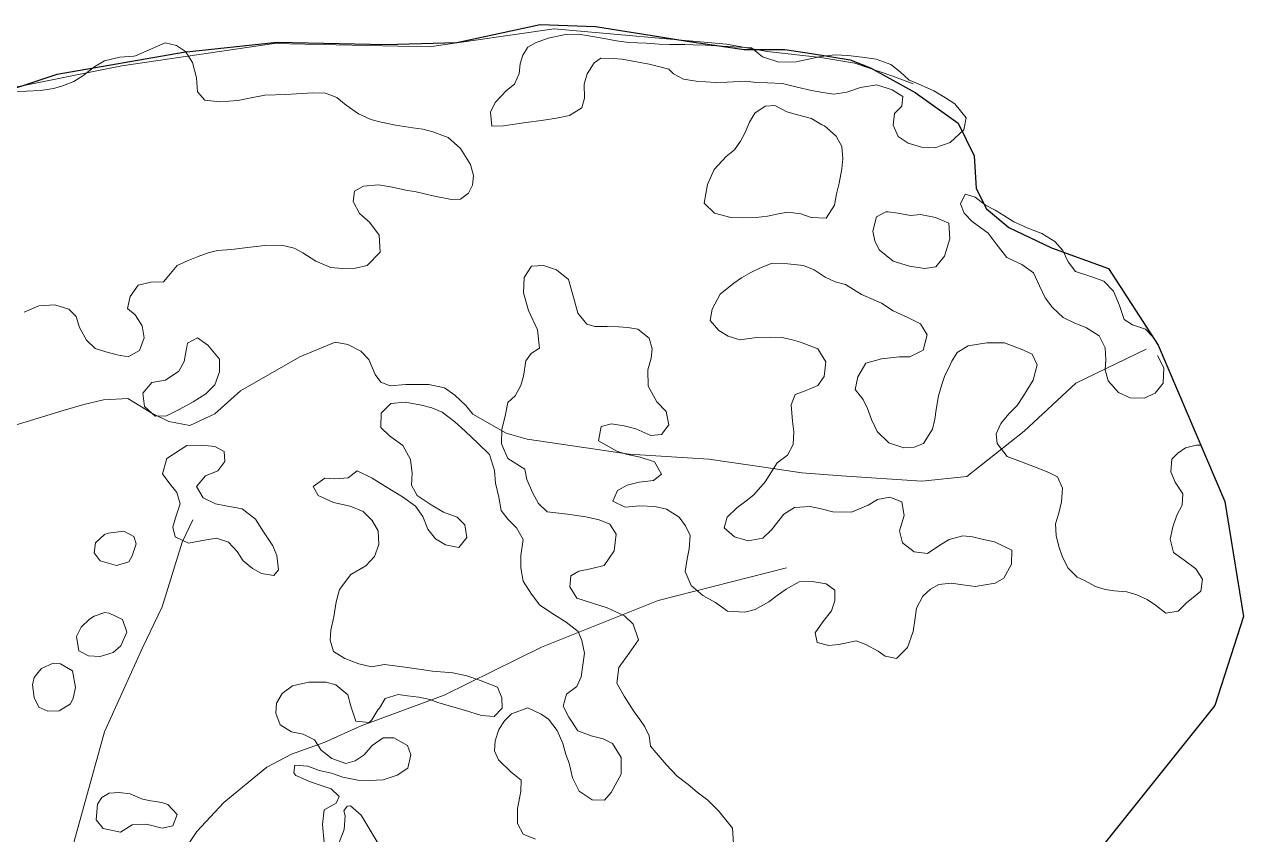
# Model space of a CAD drawing. Header units: metres. Extents: x 4652992 to 4879070, y 2074171 to 2309877.
# Drawn here: x 4654432.2 to 4654558.8, y 2309013.5 to 2309097.5 of the extents above; entities that cross this region are included whole.
import ezdxf

# ---------------------------------------------------------------- set-up
doc = ezdxf.new("R2010")
doc.units = ezdxf.units.M
doc.header["$MEASUREMENT"] = 0
doc.linetypes.add('DGN Style 3', pattern=[92.779933, 66.271381, -26.508552])
for name, color, linetype, lineweight in [('Level 1', 2, 'Continuous', 0), ('Level 20', 30, 'DGN Style 3', 0), ('Level 37', 3, 'Continuous', 0), ('Level 40', 1, 'Continuous', 0)]:
    doc.layers.add(name, color=color, linetype=linetype, lineweight=lineweight)
doc.layers.add('Limite', color=38, linetype='Continuous', lineweight=0, plot=False)

msp = doc.modelspace()

# ---------------------------------------------------------------- linework, layer by layer
at = {"layer": 'Level 1'}
for points in [[(4654449.652727, 2309046.117338, 1305), (4654448.545011, 2309043.818421, 1304), (4654446.492896, 2309037.105266, 1303), (4654444.452964, 2309032.862191, 1302), (4654440.484711, 2309024.146135, 1300.9), (4654438.378158, 2309016.524628, 1299.85), (4654436.161518, 2309008.529114, 1299), (4654432.817881, 2309003.506781, 1298.525557)], [(4654511.318447, 2309041.167189, 1325.750557), (4654497.995423, 2309037.744222, 1321.225557), (4654485.884664, 2309032.915771, 1315.800557), (4654475.765107, 2309027.933853, 1310.650557), (4654467.15332, 2309024.757301, 1306.275557), (4654463.305429, 2309023.016399, 1304.775557), (4654459.913436, 2309021.832714, 1303.800557), (4654457.356802, 2309020.470181, 1303.250557), (4654452.900599, 2309016.785911, 1302.325557), (4654450.079907, 2309013.788286, 1301.450557), (4654448.154006, 2309010.871931, 1300.050557), (4654441.891218, 2309005.991956, 1299.500557), (4654436.547376, 2309002.762751, 1298.798296)]]:
    msp.add_polyline3d(points, dxfattribs=at)
at = {"layer": 'Level 20', "linetype": 'Continuous'}
msp.add_polyline3d([(4654548.667316, 2309063.840982, 1350.948296), (4654541.361356, 2309060.318577, 1344.598296), (4654536.003452, 2309055.322013, 1339.398296), (4654530.032142, 2309050.613017, 1335.048296), (4654525.350889, 2309050.132092, 1332.473296), (4654517.029758, 2309050.695929, 1330.598296), (4654512.900321, 2309050.997675, 1330.973296), (4654508.941804, 2309051.580765, 1330.673296), (4654503.237782, 2309052.431819, 1328.623296), (4654494.955705, 2309052.934295, 1322.298296), (4654484.37913, 2309054.514886, 1319.073296), (4654482.204866, 2309055.11765, 1318.398296), (4654478.746561, 2309057.092392, 1316.523296), (4654478.014958, 2309057.989539, 1315.910796), (4654476.887326, 2309059.081199, 1315.535796), (4654475.793317, 2309059.836562, 1315.285796), (4654474.166567, 2309060.184946, 1315.060796), (4654471.770933, 2309060.176924, 1314.810796), (4654470.168381, 2309060.026482, 1314.085796), (4654469.186711, 2309060.428689, 1313.673296), (4654468.594704, 2309061.213666, 1313.460796), (4654467.932987, 2309062.781465, 1313.198296), (4654467.110783, 2309063.643166, 1312.785796), (4654465.750914, 2309064.318341, 1312.410796), (4654464.459312, 2309064.567526, 1312.010796), (4654460.785233, 2309063.050689, 1310.523296), (4654454.62189, 2309059.514526, 1308.123296), (4654451.967809, 2309057.139723, 1307.873296), (4654449.352711, 2309055.922758, 1307.523296), (4654447.162064, 2309056.336402, 1306.748296), (4654445.399477, 2309057.187132, 1306.160796), (4654442.920203, 2309058.721693, 1305.385796), (4654440.400955, 2309058.59199, 1305.185796), (4654438.361417, 2309058.108646, 1305.010796), (4654436.205796, 2309057.482876, 1304.960796), (4654430.222632, 2309055.641397, 1304.435796)], dxfattribs=at)
at = {"layer": 'Level 37'}
msp.add_polyline3d([(4654524.471489, 2309091.369046, 1347.735932), (4654522.230142, 2309092.219889, 1347.060932), (4654518.396513, 2309093.518012, 1346.435932), (4654514.878857, 2309094.113953, 1345.835932), (4654509.300279, 2309094.729028, 1344.560932), (4654505.075913, 2309095.476559, 1343.710932), (4654487.176359, 2309097.095621, 1338.085932), (4654474.198259, 2309095.227136, 1334.685932), (4654458.121892, 2309095.556381, 1330.910932), (4654442.288298, 2309093.243062, 1325.785932), (4654430.576545, 2309090.891475, 1322.035932), (4654416.824466, 2309086.334186, 1318.335932), (4654406.723685, 2309083.848512, 1315.135932), (4654403.242181, 2309083.908027, 1314.210932), (4654399.392659, 2309085.368161, 1313.160932), (4654388.028549, 2309090.554869, 1308.410932), (4654384.329234, 2309090.819706, 1306.985932), (4654376.211809, 2309086.586922, 1300.835932), (4654367.165496, 2309082.923455, 1297.635932), (4654350.691902, 2309078.738466, 1296.910932), (4654329.561453, 2309074.336436, 1296.485932), (4654324.371153, 2309073.176477, 1296.435932)], dxfattribs=at)
at = {"layer": 'Level 40', "color": 3}
for points in [[(4654526.623899, 2309090.646787, 1348.220793), (4654527.830052, 2309089.913296, 1348.333293), (4654528.770644, 2309089.289516, 1348.445793), (4654529.947214, 2309087.850157, 1348.608293), (4654529.715336, 2309086.607354, 1348.608293), (4654528.30025, 2309085.275396, 1348.508293), (4654526.718994, 2309084.717667, 1348.395793), (4654525.337884, 2309084.802847, 1348.133293), (4654523.95033, 2309085.205948, 1347.870793), (4654522.920502, 2309085.901623, 1347.658293), (4654522.395239, 2309087.069406, 1347.470793), (4654522.520599, 2309088.308675, 1347.408293), (4654523.270612, 2309089.044681, 1347.408293), (4654523.400268, 2309090.072003, 1347.270793), (4654522.283352, 2309090.733599, 1347.070793), (4654520.686376, 2309091.26075, 1346.870793), (4654518.986398, 2309090.992265, 1346.633293), (4654517.579318, 2309090.502694, 1346.170793), (4654516.210412, 2309090.295096, 1345.908293), (4654515.084807, 2309090.45737, 1345.620793), (4654513.895154, 2309090.686136, 1345.433293), (4654512.410967, 2309091.030833, 1345.220793), (4654510.904851, 2309091.406831, 1344.545793), (4654509.32948, 2309091.479846, 1343.995793), (4654508.17036, 2309091.516557, 1343.745793), (4654507.034325, 2309091.654264, 1343.620793), (4654505.148299, 2309091.529041, 1343.420793), (4654503.927049, 2309091.526106, 1343.195793), (4654501.935426, 2309091.635423, 1342.945793), (4654500.608579, 2309091.867027, 1342.620793), (4654499.564884, 2309092.408712, 1342.520793), (4654499.089206, 2309092.881544, 1341.470793), (4654498.139564, 2309093.138193, 1340.645793), (4654497.038156, 2309093.427391, 1340.170793), (4654495.357189, 2309093.734945, 1339.595793), (4654494.232697, 2309093.923149, 1339.295793), (4654493.299016, 2309094.017455, 1338.945793), (4654492.027177, 2309094.025369, 1338.395793), (4654491.332193, 2309093.538751, 1337.720793), (4654490.599878, 2309092.424464, 1337.145793), (4654490.295357, 2309091.324372, 1336.570793), (4654490.337833, 2309089.884992, 1336.045793), (4654490.056396, 2309088.885894, 1335.620793), (4654488.763187, 2309088.103798, 1334.945793), (4654487.422093, 2309087.808728, 1334.645793), (4654485.878645, 2309087.557058, 1334.195793), (4654484.245562, 2309087.377585, 1333.720793), (4654481.936161, 2309087.025329, 1333.520793), (4654480.703368, 2309086.971896, 1333.520793), (4654480.559715, 2309088.432976, 1333.620793), (4654481.055048, 2309089.43917, 1333.870793), (4654482.238242, 2309090.668646, 1334.345793), (4654483.080573, 2309091.335554, 1335.170793), (4654483.548403, 2309092.453593, 1335.870793), (4654483.666531, 2309093.434744, 1336.470793), (4654483.924883, 2309094.332847, 1336.970793), (4654484.436178, 2309095.176699, 1337.470793), (4654485.232339, 2309095.641617, 1337.945793), (4654486.557471, 2309096.09903, 1338.520793), (4654488.349443, 2309096.509289, 1338.895793), (4654489.734002, 2309096.530172, 1338.945793), (4654490.959672, 2309096.320268, 1339.720793), (4654492.387696, 2309096.066964, 1340.370793), (4654493.663954, 2309095.846211, 1340.645793), (4654494.951755, 2309095.675954, 1340.920793), (4654496.741023, 2309095.610037, 1341.295793), (4654498.090954, 2309095.479428, 1341.720793), (4654499.148897, 2309095.464417, 1342.345793), (4654500.73581, 2309095.4419, 1342.845793), (4654501.630444, 2309095.408941, 1343.395793), (4654502.902283, 2309095.401027, 1343.770793), (4654504.62942, 2309095.295462, 1344.295793), (4654506.457734, 2309095.168197, 1344.395793), (4654507.667443, 2309095.120636, 1344.395793), (4654508.832696, 2309094.182069, 1344.995793), (4654510.50654, 2309093.611178, 1345.470793), (4654512.318893, 2309093.646255, 1345.920793), (4654513.772706, 2309093.970123, 1346.145793), (4654514.88836, 2309094.207598, 1346.345793), (4654516.358135, 2309094.369123, 1346.545793), (4654517.66902, 2309094.299862, 1346.745793), (4654519.170718, 2309094.136702, 1346.995793), (4654520.610285, 2309093.933896, 1347.295793), (4654522.132363, 2309093.395555, 1347.545793), (4654523.118346, 2309092.601383, 1347.995793), (4654524.042199, 2309091.767563, 1348.570793), (4654524.676766, 2309091.525518, 1348.445793), (4654526.623899, 2309090.646787, 1348.220793)], [(4654430.325927, 2309090.579211, 1323.645793), (4654432.399957, 2309090.622388, 1324.170793), (4654433.828856, 2309090.695463, 1324.220793), (4654435.229272, 2309090.883039, 1324.970793), (4654436.226824, 2309091.211173, 1325.245793), (4654437.299526, 2309091.631592, 1325.470793), (4654438.240113, 2309092.188727, 1325.745793), (4654439.49297, 2309093.1667, 1326.095793), (4654440.497041, 2309093.764424, 1326.495793), (4654442.099575, 2309094.125463, 1326.770793), (4654443.540141, 2309094.250234, 1326.970793), (4654443.707257, 2309094.268608, 1326.970793), (4654446.781582, 2309095.614885, 1329.020793)], [(4654446.781582, 2309095.614885, 1329.020793), (4654447.973361, 2309095.359408, 1329.270793), (4654448.916354, 2309094.723683, 1329.470793), (4654449.639042, 2309093.593208, 1329.595793), (4654450.037794, 2309091.9902, 1329.520793), (4654450.148981, 2309090.557231, 1329.270793), (4654450.930005, 2309089.685238, 1329.145793), (4654452.467685, 2309089.518205, 1329.295793), (4654454.346116, 2309089.657508, 1329.420793), (4654455.539267, 2309089.889515, 1329.495793), (4654457.130134, 2309090.198857, 1329.570793), (4654459.319465, 2309090.271515, 1329.595793), (4654462.125445, 2309090.428773, 1329.595793), (4654463.427377, 2309090.420671, 1329.595793), (4654464.624304, 2309089.947301, 1329.745793), (4654465.584112, 2309089.145379, 1329.995793), (4654466.854819, 2309088.27681, 1330.245793), (4654468.132045, 2309087.677832, 1330.420793), (4654469.208524, 2309087.392874, 1330.520793), (4654470.711202, 2309087.070751, 1330.570793), (4654472.496297, 2309086.796483, 1330.645793), (4654473.555961, 2309086.677722, 1330.670793), (4654474.580624, 2309086.403872, 1330.670793), (4654476.180416, 2309085.789944, 1330.670793), (4654477.444604, 2309084.651785, 1330.620793), (4654478.488487, 2309083.018878, 1330.445793), (4654478.825126, 2309081.862764, 1330.170793), (4654478.707084, 2309080.858316, 1329.870793), (4654478.301477, 2309080.023907, 1329.495793), (4654477.452856, 2309079.39286, 1329.145793), (4654476.525307, 2309079.374905, 1328.770793), (4654474.751879, 2309079.700869, 1328.370793), (4654472.846336, 2309080.16355, 1327.895793), (4654471.798339, 2309080.334007, 1327.520793), (4654470.399294, 2309080.633915, 1326.995793), (4654468.936765, 2309080.893233, 1326.470793), (4654467.380899, 2309080.73898, 1325.670793), (4654466.45198, 2309080.233542, 1324.920793), (4654466.32227, 2309079.177397, 1324.095793), (4654466.958141, 2309077.902941, 1323.370793), (4654468.009915, 2309077.027107, 1323.070793), (4654469.008501, 2309075.674897, 1322.845793), (4654469.101502, 2309073.920641, 1322.670793), (4654467.755308, 2309072.529097, 1322.470793), (4654466.55049, 2309072.245394, 1322.345793), (4654465.185075, 2309072.212907, 1322.195793), (4654464.010111, 2309072.302187, 1322.070793), (4654462.421986, 2309072.967811, 1321.845793), (4654461.099463, 2309073.847487, 1321.520793), (4654460.173285, 2309074.317016, 1321.345793), (4654459.200439, 2309074.579758, 1321.195793), (4654457.138075, 2309074.588278, 1320.570793), (4654455.351609, 2309074.375063, 1320.245793), (4654453.680443, 2309074.191329, 1319.945793), (4654452.239878, 2309074.066557, 1319.170793), (4654451.26566, 2309073.841816, 1318.745793), (4654450.204625, 2309073.473094, 1318.345793), (4654449.18374, 2309073.041567, 1317.920793), (4654448.035887, 2309072.528862, 1317.145793), (4654447.35953, 2309071.698295, 1316.195793), (4654446.61969, 2309070.827139, 1315.320793), (4654445.306091, 2309070.783545, 1314.695793), (4654443.985974, 2309070.470361, 1313.820793), (4654443.176131, 2309069.289026, 1313.120793), (4654442.89612, 2309068.048311, 1312.070793), (4654443.671996, 2309067.394212, 1310.770793), (4654444.394685, 2309066.263738, 1310.770793), (4654444.604357, 2309065.026447, 1310.595793), (4654444.145562, 2309063.715662, 1310.295793), (4654442.962708, 2309063.047868, 1310.045793), (4654441.811078, 2309063.240541, 1309.870793), (4654440.630966, 2309063.547714, 1309.670793), (4654439.514337, 2309063.895476, 1309.520793), (4654438.62968, 2309064.789683, 1309.470793), (4654437.890176, 2309066.086355, 1309.445793), (4654437.553537, 2309067.242469, 1309.495793), (4654436.800995, 2309067.99996, 1309.445793), (4654435.321651, 2309068.425476, 1309.120793), (4654433.67382, 2309068.345135, 1308.745793), (4654432.168399, 2309067.692291, 1308.345793)], [(4654516.462221, 2309085.955199, 1342.970793), (4654517.04002, 2309084.875505, 1342.933293), (4654517.148411, 2309083.604423, 1342.933293), (4654517.043719, 2309082.564881, 1342.933293), (4654516.784139, 2309081.080658, 1342.833293), (4654516.504142, 2309079.972509, 1342.733293), (4654516.288649, 2309078.797429, 1342.445793), (4654515.420446, 2309077.443717, 1342.083293), (4654513.866374, 2309077.51147, 1341.845793), (4654512.810647, 2309077.897156, 1341.720793), (4654511.463027, 2309078.053387, 1341.683293), (4654510.463284, 2309077.869522, 1341.645793), (4654509.342319, 2309077.631018, 1341.545793), (4654508.142866, 2309077.51574, 1341.370793), (4654506.689247, 2309077.454947, 1341.220793), (4654505.524561, 2309077.491818, 1340.820793), (4654503.81941, 2309077.963749, 1340.345793), (4654502.773248, 2309078.98602, 1339.745793), (4654503.111962, 2309080.935027, 1339.670793), (4654503.787808, 2309082.492561, 1339.695793), (4654505.050474, 2309083.817898, 1339.795793), (4654505.908318, 2309084.53841, 1339.895793), (4654506.535174, 2309085.41484, 1340.045793), (4654507.00953, 2309086.323961, 1340.270793), (4654507.46782, 2309087.396128, 1340.770793), (4654508.004598, 2309088.345068, 1341.120793), (4654509.077364, 2309089.072708, 1341.545793), (4654510.101139, 2309089.119245, 1341.945793), (4654511.34168, 2309088.480909, 1342.145793), (4654512.436832, 2309088.139742, 1342.395793), (4654513.899406, 2309087.773011, 1342.420793), (4654514.975858, 2309087.11665, 1342.420793), (4654515.269268, 2309087.000552, 1342.595793), (4654516.462221, 2309085.955199, 1342.970793)], [(4654549.835162, 2309063.177314, 1354.845793), (4654550.477863, 2309061.918081, 1354.845793), (4654550.430523, 2309060.297698, 1354.695793), (4654549.604204, 2309059.258589, 1354.320793), (4654548.463449, 2309058.768487, 1354.045793), (4654546.996326, 2309058.777612, 1353.733293), (4654545.771651, 2309059.360323, 1353.408293), (4654544.696135, 2309060.565272, 1353.145793), (4654544.388891, 2309061.691553, 1352.820793), (4654544.453852, 2309062.728721, 1352.633293), (4654544.386882, 2309063.981702, 1352.533293), (4654543.768995, 2309065.234993, 1352.445793), (4654542.473949, 2309066.071414, 1352.233293), (4654541.175781, 2309066.566449, 1352.070793), (4654540.050359, 2309067.125396, 1351.933293), (4654538.933079, 2309068.156118, 1351.745793), (4654538.150307, 2309069.159389, 1351.508293), (4654537.588014, 2309070.425688, 1351.395793), (4654536.938399, 2309071.76553, 1351.233293), (4654535.75454, 2309072.627967, 1350.695793), (4654534.169594, 2309073.34957, 1350.245793), (4654533.067368, 2309074.771458, 1350.095793), (4654532.234021, 2309075.892109, 1350.008293), (4654530.576808, 2309077.07842, 1349.933293), (4654529.739391, 2309077.963184, 1349.933293), (4654529.36557, 2309078.921179, 1349.983293), (4654529.87026, 2309079.93202, 1350.270793), (4654530.894531, 2309079.607835, 1350.470793), (4654531.985102, 2309078.794051, 1350.645793), (4654532.961642, 2309078.270749, 1350.820793), (4654533.876622, 2309077.70955, 1350.908293), (4654534.922585, 2309077.038037, 1351.033293), (4654536.296142, 2309076.419681, 1351.183293), (4654537.550649, 2309075.961418, 1351.320793), (4654537.811666, 2309075.846289, 1351.333293), (4654539.187119, 2309075.016935, 1351.570793), (4654540.012603, 2309074.082392, 1351.658293), (4654540.567982, 2309072.896702, 1351.795793), (4654541.32594, 2309071.899373, 1351.995793), (4654542.903024, 2309071.363879, 1352.220793), (4654544.256786, 2309070.881852, 1352.408293), (4654545.274813, 2309069.874893, 1352.608293), (4654545.882663, 2309068.360824, 1353.045793), (4654546.353564, 2309066.93218, 1353.483293), (4654547.243731, 2309066.376922, 1354.008293), (4654548.572679, 2309065.900836, 1354.270793), (4654549.331861, 2309065.129906, 1354.370732)], [(4654522.867413, 2309077.937203, 1347.695793), (4654524.187072, 2309077.706945, 1348.170793), (4654525.212021, 2309077.803216, 1349.145793), (4654526.783249, 2309077.519023, 1349.470793), (4654528.173367, 2309076.904976, 1349.495793), (4654528.281266, 2309075.301774, 1349.320793), (4654527.704916, 2309073.476588, 1349.145793), (4654526.825208, 2309072.401137, 1348.745793), (4654525.676636, 2309072.226032, 1348.420793), (4654524.093911, 2309072.460021, 1348.020793), (4654522.367417, 2309072.988178, 1347.545793), (4654520.941333, 2309074.136626, 1347.170793), (4654520.471213, 2309075.08012, 1346.995793), (4654520.275657, 2309076.070088, 1346.895793), (4654520.670897, 2309077.56542, 1346.895793), (4654521.636885, 2309078.095683, 1346.945793), (4654521.849638, 2309078.102739, 1346.945793), (4654522.867413, 2309077.937203, 1347.695793)], [(4654505.79435, 2309012.506228, 1328.570793), (4654505.716387, 2309014.135951, 1328.570793), (4654504.270163, 2309015.891494, 1328.470793), (4654503.130131, 2309017.025316, 1328.345793), (4654502.036616, 2309017.871077, 1328.220793), (4654501.102968, 2309018.682639, 1327.995793), (4654499.956165, 2309019.539799, 1327.720793), (4654498.828145, 2309020.726674, 1327.345793), (4654497.765425, 2309021.955202, 1326.820793), (4654497.192789, 2309022.633919, 1326.270793), (4654497.047994, 2309023.721715, 1325.795793), (4654496.588707, 2309024.654296, 1325.045793), (4654496.093383, 2309025.427719, 1324.645793), (4654495.491482, 2309026.22394, 1324.370793), (4654494.459558, 2309027.835237, 1323.720793), (4654493.699319, 2309029.165929, 1323.470793), (4654493.899813, 2309030.79171, 1323.270793), (4654494.964943, 2309032.288158, 1323.470793), (4654495.95276, 2309033.689899, 1323.845793), (4654495.371172, 2309035.316109, 1323.870793), (4654494.502826, 2309036.169325, 1323.795793), (4654492.680518, 2309037.004116, 1323.495793), (4654491.171173, 2309037.493848, 1323.245793), (4654489.55525, 2309038.006379, 1323.170793), (4654488.812265, 2309039.166513, 1323.220793), (4654488.904651, 2309040.314819, 1323.395793), (4654489.741552, 2309040.803264, 1323.795793), (4654490.968729, 2309041.041357, 1324.245793), (4654492.39181, 2309041.404412, 1324.395793), (4654493.403651, 2309042.912259, 1324.520793), (4654493.628169, 2309044.644146, 1324.520793), (4654492.967737, 2309045.675376, 1324.445793), (4654491.843427, 2309046.138367, 1324.270793), (4654490.457913, 2309046.434744, 1324.020793), (4654488.568775, 2309046.727607, 1323.595793), (4654486.442456, 2309046.959962, 1323.220793), (4654485.574109, 2309047.813178, 1322.745793), (4654484.978979, 2309048.886062, 1322.595793), (4654484.349342, 2309050.300061, 1322.570793), (4654484.151259, 2309051.399257, 1322.620793), (4654482.389012, 2309052.499311, 1322.495793), (4654481.73011, 2309054.030814, 1322.395793), (4654481.734701, 2309055.531634, 1322.295793), (4654482.100303, 2309056.899607, 1322.295793), (4654482.359327, 2309058.290379, 1322.370793), (4654483.137699, 2309059.013833, 1323.220793), (4654483.709685, 2309060.059547, 1324.420793), (4654483.991203, 2309061.056151, 1324.695793), (4654484.232974, 2309062.61748, 1325.245793), (4654484.798189, 2309063.386531, 1325.695793), (4654485.647103, 2309063.928028, 1326.270793), (4654485.469333, 2309065.857213, 1326.620793), (4654484.521493, 2309067.83988, 1326.620793), (4654483.987953, 2309069.678301, 1326.645793), (4654484.069857, 2309071.273827, 1326.870793), (4654484.837747, 2309072.444502, 1327.195793), (4654486.082177, 2309072.512039, 1327.770793), (4654487.431655, 2309072.056503, 1328.320793), (4654488.661012, 2309071.07044, 1328.920793), (4654489.194552, 2309069.232019, 1329.470793), (4654489.65755, 2309067.575555, 1330.420793), (4654490.572415, 2309066.434276, 1331.120793), (4654491.413027, 2309066.198838, 1331.895793), (4654492.698734, 2309066.201922, 1332.545793), (4654493.865851, 2309066.174752, 1333.470793), (4654494.849077, 2309066.075673, 1333.970793), (4654495.87358, 2309065.912143, 1334.245793), (4654497.06166, 2309064.990532, 1334.195793), (4654497.366322, 2309063.868538, 1333.970793), (4654497.256683, 2309062.89079, 1333.645793), (4654496.927117, 2309061.681975, 1333.095793), (4654496.939779, 2309060.010598, 1332.320793), (4654497.853113, 2309058.369046, 1332.120793), (4654498.804014, 2309057.386925, 1332.095793), (4654499.101904, 2309055.988268, 1331.920793), (4654498.316761, 2309054.988151, 1331.545793), (4654497.232198, 2309054.886417, 1331.020793), (4654495.652311, 2309055.558106, 1330.370793), (4654494.438676, 2309055.873339, 1329.870793), (4654493.147729, 2309056.093865, 1329.395793), (4654492.080418, 2309055.821573, 1328.820793), (4654491.79737, 2309054.324696, 1328.370793), (4654493.678208, 2309053.254897, 1328.595793), (4654494.666675, 2309052.932208, 1328.695793), (4654496.105478, 2309052.624432, 1328.970793), (4654497.614822, 2309052.1347, 1329.195793), (4654498.333784, 2309050.86846, 1329.270793), (4654497.514135, 2309050.209458, 1329.120793), (4654496.020513, 2309050.02836, 1328.770793), (4654494.781324, 2309049.737213, 1328.420793), (4654493.760531, 2309049.17686, 1328.170793), (4654493.283111, 2309048.055295, 1328.120793), (4654494.543263, 2309047.452, 1328.395793), (4654496.078163, 2309047.568647, 1328.595793), (4654497.630315, 2309047.514736, 1328.695793), (4654498.855962, 2309047.252556, 1328.745793), (4654500.174644, 2309046.414252, 1328.770793), (4654500.805811, 2309045.500527, 1328.770793), (4654501.306375, 2309044.503494, 1328.720793), (4654501.21923, 2309043.131578, 1328.245793), (4654500.97899, 2309042.070522, 1327.920793), (4654500.797279, 2309040.774457, 1327.445793), (4654501.414903, 2309039.307406, 1327.245793), (4654502.632248, 2309038.26829, 1327.295793), (4654503.921666, 2309037.547491, 1327.545793), (4654505.175048, 2309036.667533, 1328.145793), (4654506.993645, 2309036.556627, 1328.570793), (4654508.060955, 2309036.828918, 1328.770793), (4654509.473553, 2309037.639193, 1329.270793), (4654510.346491, 2309038.286796, 1329.745793), (4654511.272717, 2309038.923001, 1330.145793), (4654512.620015, 2309039.691622, 1330.845793), (4654513.971023, 2309039.73636, 1331.395793), (4654515.421838, 2309039.481637, 1331.820793), (4654516.338233, 2309038.840632, 1332.195793), (4654516.311148, 2309037.73398, 1332.370793), (4654515.964329, 2309036.695722, 1332.420793), (4654515.089862, 2309035.547846, 1332.495793), (4654514.268683, 2309034.38857, 1332.620793), (4654514.49079, 2309033.39548, 1333.420793), (4654515.704425, 2309033.080247, 1333.995793), (4654516.735699, 2309033.19338, 1334.145793), (4654518.555827, 2309033.582747, 1334.445793), (4654519.532281, 2309033.207005, 1334.645793), (4654520.821699, 2309032.486206, 1335.345793), (4654521.548962, 2309031.996903, 1336.295793), (4654522.72132, 2309031.746123, 1337.145793), (4654523.874245, 2309032.890057, 1337.745793), (4654524.471786, 2309034.542149, 1337.545793), (4654524.629472, 2309035.732109, 1337.045793), (4654524.799171, 2309036.975121, 1336.670793), (4654525.472495, 2309038.221647, 1336.445793), (4654526.250866, 2309038.945101, 1336.420793), (4654527.141057, 2309039.422147, 1336.595793), (4654528.397499, 2309039.542736, 1336.970793), (4654529.860326, 2309039.341066, 1337.195793), (4654530.896841, 2309039.230588, 1337.620793), (4654531.940127, 2309039.396774, 1337.845793), (4654532.983413, 2309039.562959, 1338.270793), (4654533.885616, 2309040.093058, 1338.495793), (4654534.660277, 2309041.540396, 1338.545793), (4654534.706144, 2309042.976764, 1338.595793), (4654532.895849, 2309043.864607, 1337.970793), (4654531.77678, 2309044.103988, 1337.695793), (4654530.604422, 2309044.354768, 1337.395793), (4654529.621196, 2309044.453847, 1337.045793), (4654528.198116, 2309044.090792, 1336.445793), (4654527.230612, 2309043.51904, 1336.220793), (4654525.965869, 2309042.621514, 1335.995793), (4654524.556331, 2309042.811785, 1335.845793), (4654523.36825, 2309043.733397, 1335.795793), (4654523.034324, 2309044.972895, 1335.795793), (4654523.513275, 2309046.594733, 1336.195793), (4654523.268674, 2309047.981991, 1336.620793), (4654522.037786, 2309048.467781, 1336.520793), (4654520.75732, 2309048.241086, 1336.170793), (4654519.789816, 2309047.669334, 1335.795793), (4654518.057484, 2309046.927453, 1335.045793), (4654516.108285, 2309046.955053, 1334.920793), (4654514.89465, 2309047.270285, 1334.620793), (4654513.775581, 2309047.509666, 1334.020793), (4654512.134104, 2309047.415818, 1333.570793), (4654511.023986, 2309046.707705, 1333.120793), (4654509.762953, 2309045.086297, 1332.420793), (4654508.841967, 2309044.226482, 1332.195793), (4654507.324321, 2309043.939278, 1332.020793), (4654505.909542, 2309044.35316, 1331.895793), (4654504.840052, 2309045.305025, 1332.020793), (4654505.145593, 2309046.407735, 1332.595793), (4654506.143892, 2309047.362256, 1333.070793), (4654506.951529, 2309047.968205, 1333.470793), (4654507.901779, 2309048.710515, 1333.770793), (4654509.102752, 2309050.06666, 1334.470793), (4654510.329279, 2309052.029184, 1335.220793), (4654511.410132, 2309052.854801, 1335.745793), (4654511.994131, 2309053.953568, 1336.320793), (4654512.069263, 2309055.272431, 1336.695793), (4654511.924469, 2309056.360228, 1336.670793), (4654511.805229, 2309058.054403, 1336.620793), (4654512.217349, 2309059.134314, 1336.920793), (4654513.255394, 2309059.52411, 1337.495793), (4654514.554643, 2309060.080521, 1338.070793), (4654515.209184, 2309060.997331, 1338.495793), (4654515.385654, 2309062.517006, 1338.570793), (4654514.572127, 2309063.859097, 1338.445793), (4654512.779084, 2309064.576382, 1338.020793), (4654511.778605, 2309064.846018, 1337.695793), (4654510.819403, 2309065.051202, 1337.420793), (4654509.652286, 2309065.078372, 1337.070793), (4654508.1947, 2309065.056432, 1336.745793), (4654506.463898, 2309064.814825, 1336.720793), (4654505.262275, 2309065.18311, 1336.495793), (4654504.280579, 2309065.782461, 1336.470793), (4654503.39498, 2309066.806235, 1336.495793), (4654503.605955, 2309067.984796, 1336.770793), (4654504.40464, 2309069.538239, 1337.095793), (4654505.836022, 2309070.67823, 1337.645793), (4654506.631647, 2309071.231127, 1337.970793), (4654507.59915, 2309071.80288, 1338.170793), (4654508.661219, 2309072.298781, 1338.570793), (4654509.829867, 2309072.771884, 1339.270793), (4654511.435308, 2309072.706574, 1339.920793), (4654513.070014, 2309072.523759, 1340.395793), (4654514.194324, 2309072.060767, 1340.745793), (4654515.311862, 2309071.321113, 1340.995793), (4654516.370871, 2309070.816468, 1341.545793), (4654517.424639, 2309070.535433, 1341.970793), (4654519.09232, 2309069.51123, 1342.395793), (4654520.056763, 2309069.082435, 1342.545793), (4654521.181073, 2309068.619444, 1342.695793), (4654522.393178, 2309067.803938, 1343.195793), (4654523.919775, 2309067.143648, 1343.420793), (4654525.221205, 2309066.475902, 1343.570793), (4654525.910901, 2309065.327167, 1343.595793), (4654525.497251, 2309063.746983, 1343.195793), (4654524.108677, 2309063.042813, 1342.645793), (4654523.048138, 2309063.047185, 1342.120793), (4654521.157469, 2309062.839775, 1341.695793), (4654519.550497, 2309062.404812, 1341.245793), (4654518.722547, 2309060.968873, 1340.695793), (4654518.422246, 2309059.642553, 1340.620793), (4654519.254557, 2309058.630179, 1340.445793), (4654519.713844, 2309057.697598, 1340.195793), (4654520.125084, 2309056.552805, 1339.995793), (4654520.737467, 2309055.309364, 1339.945793), (4654521.918776, 2309054.11109, 1340.095793), (4654523.48141, 2309053.609958, 1340.495793), (4654524.553961, 2309053.658639, 1340.770793), (4654525.538718, 2309054.059834, 1341.195793), (4654526.485257, 2309055.526027, 1341.920793), (4654526.725498, 2309056.587083, 1342.295793), (4654526.835137, 2309057.564831, 1342.620793), (4654527.106173, 2309059.008656, 1343.495793), (4654527.423726, 2309060.164418, 1343.895793), (4654527.746521, 2309061.09657, 1344.520793), (4654528.139857, 2309061.846765, 1345.495793), (4654528.479905, 2309062.608359, 1346.420793), (4654529.015856, 2309063.494915, 1346.795793), (4654530.179262, 2309064.191628, 1347.095793), (4654532.093955, 2309064.505144, 1347.270793), (4654533.936576, 2309064.500343, 1347.295793), (4654535.836197, 2309063.760259, 1347.295793), (4654536.80064, 2309063.331465, 1347.295793), (4654537.330469, 2309062.216927, 1347.195793), (4654536.916819, 2309060.636743, 1347.045793), (4654535.934243, 2309059.011391, 1346.895793), (4654535.255679, 2309057.988476, 1346.720793), (4654534.387982, 2309057.117262, 1346.470793), (4654533.54955, 2309056.128544, 1346.120793), (4654533.084142, 2309055.060032, 1345.845793), (4654533.187659, 2309054.036687, 1345.545793), (4654534.226354, 2309052.702053, 1345.570793), (4654535.617109, 2309052.182066, 1345.920793), (4654536.901286, 2309051.684877, 1346.545793), (4654538.546474, 2309051.054841, 1347.020793), (4654539.445615, 2309050.584394, 1347.270793), (4654539.963433, 2309049.416803, 1347.220793), (4654539.864276, 2309047.991834, 1346.995793), (4654539.600011, 2309046.824673, 1346.495793), (4654539.24118, 2309045.733363, 1345.770793), (4654539.29665, 2309044.497807, 1345.420793), (4654539.601311, 2309043.375813, 1345.145793), (4654539.959261, 2309042.24242, 1345.020793), (4654540.54238, 2309041.116483, 1344.795793), (4654541.505292, 2309040.187416, 1344.970793), (4654542.309868, 2309039.792819, 1345.520793), (4654543.410154, 2309039.223722, 1346.170793), (4654544.398621, 2309038.901033, 1347.145793), (4654545.369835, 2309038.748902, 1347.870793), (4654546.631518, 2309038.645881, 1348.570793), (4654547.685286, 2309038.364846, 1349.070793), (4654548.744294, 2309037.860201, 1349.495793), (4654549.619412, 2309037.283647, 1350.045793), (4654550.712927, 2309036.437887, 1350.095793)], [(4654451.223117, 2309064.248693, 1311.108293), (4654452.452841, 2309062.792228, 1311.120793), (4654452.437336, 2309061.491482, 1311.120793), (4654451.934603, 2309060.128613, 1310.983293), (4654451.005139, 2309059.21784, 1310.720793), (4654449.697992, 2309058.360213, 1310.533293), (4654448.2435, 2309057.589637, 1310.220793), (4654446.925105, 2309056.928642, 1309.945793), (4654445.750203, 2309056.90282, 1309.645793), (4654444.637218, 2309057.890343, 1309.258293), (4654444.478829, 2309059.283827, 1309.120793), (4654445.397044, 2309060.391231, 1309.133293), (4654446.811609, 2309060.615437, 1309.383293), (4654448.222322, 2309061.561867, 1309.720793), (4654448.753532, 2309062.557937, 1309.770793), (4654449.005355, 2309063.919054, 1309.808293), (4654449.035249, 2309064.051382, 1309.845793), (4654449.104361, 2309064.480517, 1309.983293), (4654450.141952, 2309065.007432, 1310.095793), (4654451.223117, 2309064.248693, 1311.108293)], [(4654463.316669, 2309012.649204, 1307.108293), (4654463.125744, 2309014.530004, 1307.508293), (4654463.302353, 2309016.05346, 1307.883293), (4654464.547569, 2309016.735145, 1308.108293), (4654464.869025, 2309017.415363, 1307.920793), (4654464.044012, 2309018.202051, 1307.545793), (4654462.570784, 2309018.711267, 1307.308293), (4654461.871045, 2309018.94412, 1307.233293), (4654460.34806, 2309019.602673, 1307.033293), (4654460.162802, 2309019.891942, 1307.008293), (4654460.25701, 2309020.676234, 1307.033293), (4654461.595557, 2309020.556429, 1307.208293), (4654462.782374, 2309020.136199, 1307.433293), (4654464.078931, 2309019.831199, 1307.645793), (4654465.239165, 2309019.416654, 1307.908293), (4654466.813547, 2309019.10772, 1308.233293), (4654467.978011, 2309019.08062, 1308.758293), (4654469.417712, 2309019.161097, 1309.245793), (4654470.894225, 2309019.649791, 1309.670793), (4654472.001988, 2309020.356036, 1310.220793), (4654472.31391, 2309021.731774, 1310.408293), (4654471.953623, 2309022.724214, 1310.308293), (4654470.546378, 2309023.524452, 1309.783293), (4654469.42908, 2309023.513727, 1309.520793), (4654468.27074, 2309022.70734, 1309.295793), (4654467.43998, 2309021.747685, 1309.158293), (4654466.515708, 2309021.113158, 1309.058293), (4654465.536501, 2309020.850989, 1308.858293), (4654464.089856, 2309021.354521, 1308.295793), (4654462.978431, 2309022.230195, 1307.595793), (4654462.29915, 2309023.29085, 1307.495793), (4654461.121742, 2309023.875503, 1307.170793), (4654459.898934, 2309024.136994, 1306.833293), (4654458.724936, 2309024.859614, 1306.620793), (4654458.300307, 2309026.059988, 1306.533293), (4654458.368904, 2309027.100841, 1306.745793), (4654458.928878, 2309028.093502, 1307.045793), (4654460.009731, 2309028.919119, 1307.495793), (4654461.711268, 2309029.278231, 1308.145793), (4654463.5006, 2309029.284829, 1308.345793), (4654464.501079, 2309029.015193, 1308.445793), (4654465.771714, 2309027.964678, 1308.520793), (4654466.064363, 2309026.789631, 1308.570793), (4654466.604674, 2309025.227873, 1308.795793), (4654467.972935, 2309025.102054, 1309.395793), (4654468.258163, 2309025.374774, 1309.520793), (4654468.883439, 2309026.409089, 1309.995793), (4654469.038065, 2309026.598502, 1310.095793), (4654469.651329, 2309027.579764, 1310.220793), (4654470.979843, 2309028.01867, 1310.695793), (4654471.951057, 2309027.866538, 1310.995793), (4654473.147439, 2309027.721864, 1311.595793), (4654474.266508, 2309027.482482, 1312.195793), (4654475.095108, 2309027.193991, 1312.745793), (4654476.296731, 2309026.825706, 1313.145793), (4654477.871376, 2309026.377627, 1313.920793), (4654479.647166, 2309025.830899, 1314.520793), (4654480.962138, 2309025.716479, 1314.970793), (4654481.776546, 2309026.599092, 1315.170793), (4654481.73833, 2309027.66409, 1315.145793), (4654481.315078, 2309028.755829, 1314.895793), (4654479.415457, 2309029.495913, 1314.320793), (4654478.119269, 2309029.940049, 1313.945793), (4654476.680466, 2309030.247825, 1313.545793), (4654474.542135, 2309030.427126, 1313.045793), (4654471.948227, 2309030.815125, 1312.470793), (4654469.555463, 2309031.104475, 1312.220793), (4654468.221708, 2309030.889179, 1311.520793), (4654466.889483, 2309031.174157, 1311.320793), (4654465.457451, 2309031.758596, 1311.220793), (4654464.274611, 2309032.456597, 1311.220793), (4654463.928673, 2309033.643043, 1311.220793), (4654463.997035, 2309034.685243, 1311.295793), (4654464.309347, 2309036.064615, 1311.595793), (4654464.551118, 2309037.625944, 1311.920793), (4654464.892696, 2309038.887812, 1312.570793), (4654466.088428, 2309040.467567, 1313.195793), (4654467.631629, 2309041.36115, 1313.620793), (4654468.52335, 2309042.338469, 1314.095793), (4654468.971505, 2309043.577538, 1314.470793), (4654468.898783, 2309044.983652, 1314.620793), (4654468.303653, 2309046.056536, 1314.545793), (4654467.34074, 2309046.985603, 1314.395793), (4654466.015286, 2309047.547244, 1314.145793), (4654464.25675, 2309047.923415, 1313.995793), (4654462.688875, 2309048.648156, 1313.870793), (4654462.176298, 2309049.592137, 1313.845793), (4654463.375741, 2309050.448008, 1314.245793), (4654464.424268, 2309050.390584, 1314.695793), (4654465.787288, 2309050.488374, 1315.045793), (4654466.737539, 2309051.230684, 1315.445793), (4654468.293401, 2309050.45289, 1315.670793), (4654469.665373, 2309049.603187, 1315.820793), (4654471.42762, 2309048.503133, 1315.920793), (4654472.775568, 2309047.547324, 1315.995793), (4654473.542577, 2309046.493296, 1316.220793), (4654474.077648, 2309045.155148, 1316.595793), (4654474.856669, 2309044.154172, 1317.020793), (4654475.891654, 2309043.543421, 1317.520793), (4654477.277168, 2309043.247045, 1318.320793), (4654478.127611, 2309044.288816, 1318.745793), (4654477.924287, 2309045.611622, 1318.795793), (4654477.097218, 2309046.400386, 1318.570793), (4654475.706463, 2309046.920373, 1318.295793), (4654474.429057, 2309047.694225, 1318.020793), (4654472.974532, 2309048.672832, 1317.645793), (4654472.379401, 2309049.745716, 1317.320793), (4654472.43051, 2309050.958474, 1317.020793), (4654472.25121, 2309052.387385, 1316.870793), (4654471.461707, 2309053.835581, 1316.870793), (4654470.072482, 2309054.855842, 1316.870793), (4654469.204136, 2309055.709058, 1316.845793), (4654469.208727, 2309057.209878, 1316.870793), (4654470.219037, 2309058.217452, 1317.070793), (4654471.700647, 2309058.345497, 1317.345793), (4654473.417907, 2309058.033778, 1317.820793), (4654474.471675, 2309057.752743, 1318.095793), (4654475.542696, 2309057.301151, 1318.345793), (4654476.878632, 2309056.29229, 1318.795793), (4654477.948122, 2309055.340424, 1318.820793), (4654479.277286, 2309054.0549, 1319.695793), (4654480.470608, 2309052.909679, 1320.270793), (4654480.986895, 2309051.241815, 1320.370793), (4654481.083641, 2309049.941807, 1320.395793), (4654481.422808, 2309048.478698, 1320.370793), (4654481.667409, 2309047.09144, 1320.395793), (4654482.405154, 2309046.154916, 1320.595793), (4654483.2735, 2309045.3017, 1320.670793), (4654483.951185, 2309044.099912, 1320.545793), (4654483.738679, 2309042.421079, 1320.520793), (4654483.728847, 2309041.143869, 1320.495793), (4654483.973448, 2309039.756611, 1320.495793), (4654484.840264, 2309038.403121, 1320.595793), (4654485.70184, 2309037.273242, 1320.845793), (4654487.209654, 2309036.283236, 1321.045793), (4654488.433771, 2309035.520783, 1321.295793), (4654489.663128, 2309034.53472, 1321.645793), (4654490.069127, 2309033.613538, 1321.845793), (4654490.32574, 2309032.279333, 1322.145793), (4654490.168053, 2309031.089374, 1322.145793), (4654489.998354, 2309029.846362, 1322.020793), (4654489.544958, 2309028.830902, 1321.670793), (4654488.476117, 2309028.058338, 1321.295793), (4654488.134539, 2309026.79647, 1321.470793), (4654488.717658, 2309025.670534, 1321.770793), (4654489.625751, 2309024.252592, 1322.045793), (4654491.016506, 2309023.732605, 1322.595793), (4654492.28343, 2309023.405974, 1322.895793), (4654493.23586, 2309022.924127, 1323.145793), (4654494.131942, 2309021.453132, 1323.345793), (4654494.132592, 2309019.728702, 1323.395793), (4654493.089955, 2309017.838086, 1323.395793), (4654492.40615, 2309017.038781, 1323.245793), (4654491.132455, 2309017.088749, 1322.645793), (4654489.772495, 2309017.991505, 1321.920793), (4654489.077558, 2309019.36385, 1321.345793), (4654488.750403, 2309020.880012, 1320.770793), (4654488.397693, 2309021.789795, 1320.470793), (4654488.093032, 2309022.911789, 1320.170793), (4654487.504673, 2309024.261336, 1319.620793), (4654486.601821, 2309025.455667, 1318.695793), (4654485.821269, 2309025.95637, 1318.170793), (4654484.46655, 2309026.635515, 1317.620793), (4654482.758242, 2309025.99974, 1317.070793), (4654482.033159, 2309025.264886, 1316.820793), (4654481.44392, 2309024.38973, 1316.695793), (4654481.061065, 2309023.192314, 1316.395793), (4654480.992703, 2309022.150114, 1316.320793), (4654481.398702, 2309021.228932, 1316.345793), (4654482.727866, 2309019.943408, 1316.395793), (4654483.768091, 2309019.109047, 1316.470793), (4654483.728995, 2309017.949342, 1316.545793), (4654483.385887, 2309016.187201, 1316.670793), (4654483.369284, 2309014.633328, 1316.870793), (4654483.952402, 2309013.507392, 1317.120793), (4654485.236579, 2309013.010203, 1317.570793)], [(4654449.037658, 2309053.841993, 1309.508293), (4654450.576399, 2309053.873291, 1309.520793), (4654451.967025, 2309053.74205, 1309.508293), (4654452.910661, 2309053.234759, 1309.483293), (4654452.981596, 2309052.192812, 1309.395793), (4654452.258265, 2309051.209922, 1309.283293), (4654450.969169, 2309050.681169, 1309.120793), (4654450.050576, 2309049.573584, 1309.045793), (4654450.732474, 2309048.400826, 1309.083293), (4654452.015457, 2309047.793128, 1309.083293), (4654453.083982, 2309047.5921, 1309.120793), (4654454.796014, 2309047.281043, 1309.170793), (4654456.16328, 2309046.183545, 1309.170793), (4654457.074934, 2309044.795093, 1309.095793), (4654457.966004, 2309043.438798, 1309.020793), (4654458.379623, 2309042.434482, 1308.920793), (4654458.546801, 2309040.955675, 1308.758293), (4654458.078534, 2309040.362178, 1308.670793), (4654456.78554, 2309040.555766, 1308.470793), (4654455.874448, 2309041.08384, 1308.295793), (4654454.884359, 2309041.87858, 1308.183293), (4654454.266854, 2309042.843299, 1308.095793), (4654453.371753, 2309043.811953, 1307.870793), (4654452.13258, 2309044.24377, 1307.633293), (4654450.888682, 2309044.038342, 1307.445793), (4654449.231033, 2309043.72725, 1307.408293), (4654447.847775, 2309044.384168, 1307.370793), (4654447.593538, 2309045.35436, 1307.370793), (4654447.86793, 2309046.32237, 1307.433293), (4654448.36818, 2309047.797028, 1307.445793), (4654448.017005, 2309048.954476, 1307.470793), (4654447.166408, 2309049.996852, 1307.495793), (4654446.51038, 2309050.914319, 1307.570793), (4654446.981422, 2309052.506231, 1307.833293), (4654449.037658, 2309053.841993, 1309.508293)], [(4654550.712927, 2309036.437887, 1350.095793), (4654551.973324, 2309036.638332, 1350.620793), (4654552.879, 2309037.5579, 1351.083293), (4654553.360719, 2309037.91828, 1352.120793), (4654554.323198, 2309038.744974, 1352.458293), (4654554.511067, 2309039.968466, 1352.458293), (4654553.798516, 2309041.063916, 1352.383293), (4654552.615265, 2309041.954905, 1352.295793), (4654551.488818, 2309042.753021, 1352.183293), (4654551.13432, 2309044.132743, 1352.120793), (4654551.439865, 2309045.40735, 1352.133293), (4654551.833128, 2309046.60811, 1352.020793), (4654552.401831, 2309047.661178, 1352.358293), (4654552.472026, 2309048.833554, 1353.133293), (4654551.65282, 2309050.033808, 1353.358293), (4654551.201505, 2309051.119588, 1353.770793), (4654551.301655, 2309052.416926, 1354.195793), (4654551.930044, 2309053.059317, 1354.783293), (4654552.745853, 2309053.604, 1355.220793), (4654553.837764, 2309053.871195, 1355.908293), (4654554.319348, 2309053.878985, 1356.19402)], [(4654442.485301, 2309044.944895, 1306.552043), (4654443.549467, 2309044.396969, 1306.545793), (4654443.799545, 2309043.647443, 1306.439543), (4654443.362226, 2309042.390797, 1306.358293), (4654443.015428, 2309041.78294, 1306.289543), (4654441.725163, 2309041.390933, 1306.208293), (4654440.048827, 2309041.888921, 1306.145793), (4654439.425496, 2309042.718335, 1306.127043), (4654439.556938, 2309043.734207, 1306.145793), (4654440.51053, 2309044.615873, 1306.189543), (4654440.875413, 2309044.746578, 1306.195793), (4654442.485301, 2309044.944895, 1306.552043)], [(4654437.822934, 2309032.52258, 1305.008293), (4654438.834151, 2309032.026875, 1305.008293), (4654440.028086, 2309031.967181, 1305.008293), (4654441.41076, 2309032.370157, 1304.983293), (4654442.180683, 2309033.043897, 1304.933293), (4654442.812514, 2309034.473767, 1304.945793), (4654442.381019, 2309035.79567, 1305.033293), (4654440.98608, 2309036.45727, 1305.070793), (4654440.524702, 2309036.527987, 1305.070793), (4654439.427949, 2309036.147707, 1305.070793), (4654438.935844, 2309035.833749, 1305.083293), (4654438.070202, 2309034.984855, 1305.120793), (4654437.573538, 2309034.029111, 1305.133293), (4654437.822934, 2309032.52258, 1305.008293)], [(4654433.195518, 2309027.699333, 1304.345793), (4654433.666461, 2309026.676401, 1304.458293), (4654434.615384, 2309026.277856, 1304.533293), (4654435.773811, 2309026.309594, 1304.695793), (4654436.94884, 2309027.036435, 1304.783293), (4654437.254064, 2309027.641872, 1304.783293), (4654437.474148, 2309028.740599, 1304.783293), (4654437.159758, 2309030.456652, 1304.745793), (4654435.922832, 2309031.196246, 1304.708293), (4654435.181554, 2309031.270926, 1304.645793), (4654433.956274, 2309030.694562, 1304.508293), (4654433.735347, 2309030.462345, 1304.470793), (4654433.185732, 2309029.769439, 1304.433293), (4654433.011116, 2309028.996342, 1304.420793), (4654433.195518, 2309027.699333, 1304.345793)], [(4654439.622997, 2309015.006665, 1303.045793), (4654440.371139, 2309014.092133, 1303.083293), (4654442.165782, 2309013.708358, 1303.070793), (4654443.352854, 2309014.488516, 1303.020793), (4654444.797202, 2309014.542949, 1303.158293), (4654445.279345, 2309014.439846, 1303.233293), (4654446.47266, 2309014.128769, 1303.420793), (4654447.592878, 2309014.364301, 1303.458293), (4654448.057355, 2309015.550497, 1303.370793), (4654447.059419, 2309016.602284, 1303.170793), (4654446.461411, 2309016.814003, 1303.120793), (4654445.318347, 2309016.974603, 1302.983293), (4654444.455183, 2309017.13124, 1302.895793), (4654443.149323, 2309017.689953, 1302.745793), (4654442.006259, 2309017.850553, 1302.633293), (4654440.97574, 2309017.763517, 1302.558293), (4654440.233222, 2309017.335431, 1302.533293), (4654439.763964, 2309016.625342, 1302.595793), (4654439.622997, 2309015.006665, 1303.045793)], [(4654468.276603, 2309013.591748, 1308.595793), (4654468.797834, 2309012.706268, 1308.795793), (4654469.560033, 2309011.658683, 1309.020793), (4654470.564923, 2309010.946209, 1309.270793), (4654472.096212, 2309010.839899, 1309.845793), (4654473.598449, 2309010.850376, 1310.045793), (4654474.642633, 2309009.576629, 1310.070793), (4654474.307623, 2309008.100233, 1309.795793), (4654472.533643, 2309007.871432, 1309.395793), (4654471.409106, 2309008.056622, 1309.245793), (4654470.409337, 2309008.546852, 1309.095793), (4654468.814827, 2309009.108978, 1308.920793), (4654466.919525, 2309009.569565, 1308.720793), (4654465.225899, 2309010.429322, 1308.495793), (4654464.612397, 2309011.887404, 1308.345793), (4654464.957649, 2309012.919314, 1308.270793), (4654465.367845, 2309013.992623, 1308.220793), (4654465.467007, 2309015.40888, 1308.120793), (4654465.36277, 2309015.928754, 1308.120793), (4654465.694335, 2309016.410721, 1308.170793), (4654466.036142, 2309016.448201, 1308.370793), (4654467.152113, 2309015.490825, 1308.370793), (4654468.276603, 2309013.591748, 1308.595793)]]:
    msp.add_polyline3d(points, dxfattribs=at)
at = {"layer": 'Limite', "color": 5, "linetype": 'Continuous', "lineweight": 30}
msp.add_polyline3d([(4654427.943187, 2309089.837048, 1319.474762), (4654435.569267, 2309092.360157, 1322.061675), (4654448.698333, 2309094.659382, 1326.043629), (4654458.437758, 2309095.696091, 1328.972176), (4654469.65616, 2309095.459435, 1331.075397), (4654477.065322, 2309095.654627, 1334.292994), (4654485.748255, 2309097.540449, 1336.244214), (4654491.462966, 2309097.315866, 1337.769227), (4654498.234167, 2309096.242508, 1339.549628), (4654500.985103, 2309095.812957, 1340.715905), (4654506.910208, 2309094.953116, 1342.367255), (4654511.143643, 2309094.943717, 1343.721435), (4654513.894468, 2309094.514168, 1344.215005), (4654517.914954, 2309093.87025, 1344.46937), (4654520.029746, 2309093.018849, 1344.126464), (4654524.680968, 2309090.468162, 1345.3136), (4654529.119131, 2309087.283179, 1346.84451), (4654530.805026, 2309083.892745, 1348.4108), (4654531.009051, 2309080.505348, 1348.749357), (4654532.062764, 2309078.386355, 1349.047399), (4654534.386987, 2309076.475958, 1349.150997), (4654538.827447, 2309074.34927, 1350.200888), (4654544.749666, 2309072.219439, 1351.764709), (4654549.904714, 2309064.243592, 1353.038125), (4654556.814216, 2309048.021577, 1353.354172), (4654558.772233, 2309036.110462, 1353.473296), (4654555.774834, 2309026.85635, 1351.490768), (4654544.166446, 2309012.329414, 1347.625465)], dxfattribs=at)

doc.saveas('drawing.dxf')
